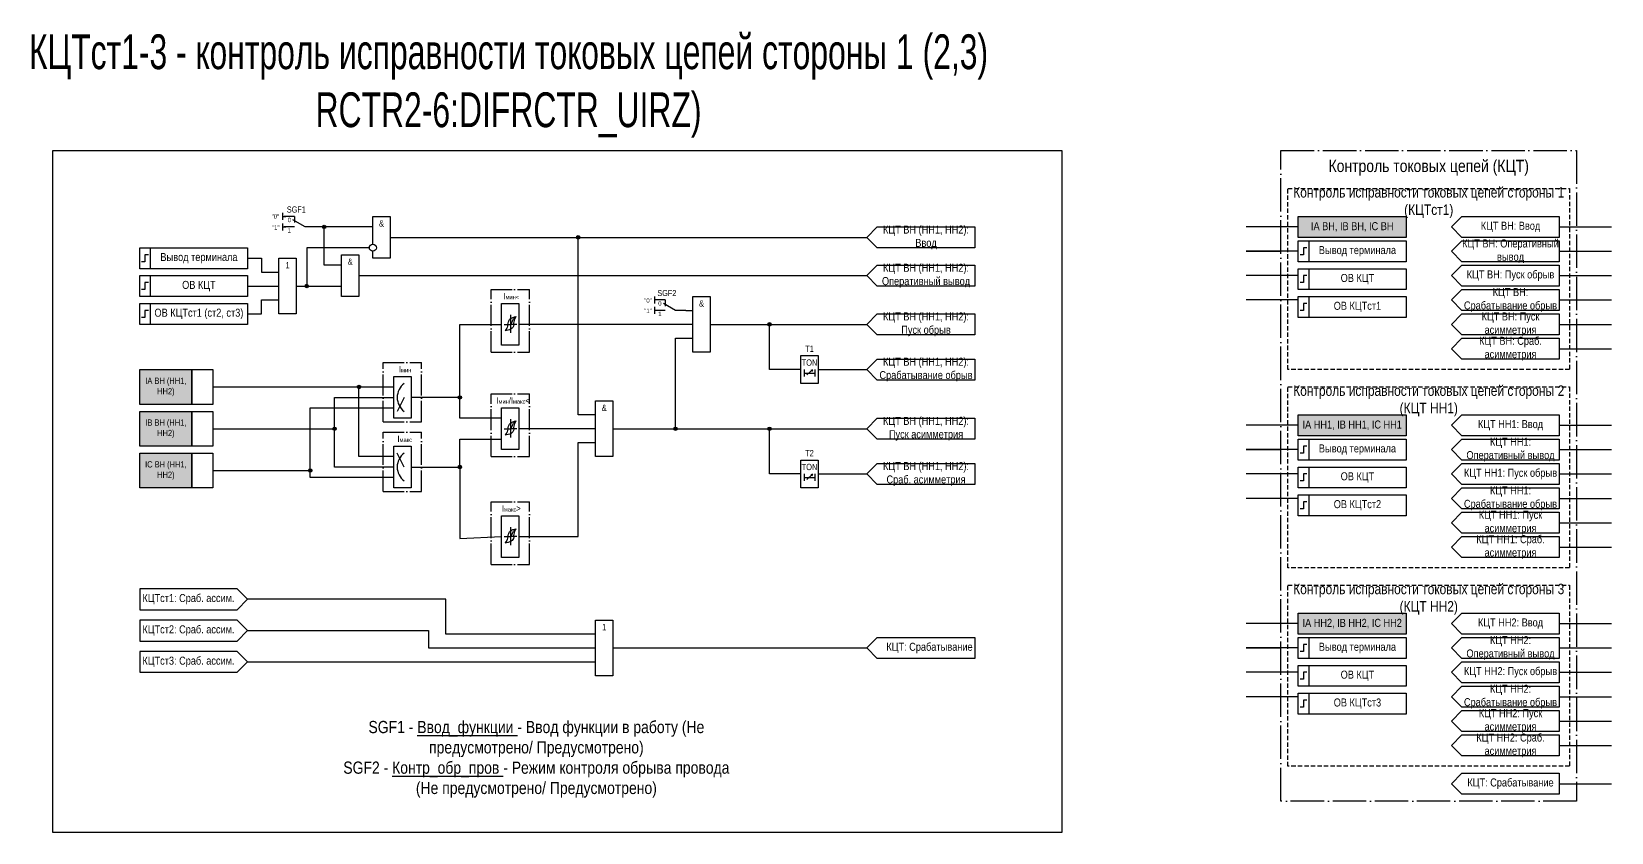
# Model space of a CAD drawing. Header units: millimetres. Extents: x -1365 to 957, y -7 to 368.
# Drawn here: x -665.1 to -211, y 0 to 230.1 of the extents above; entities that cross this region are included whole.
import ezdxf
from ezdxf.enums import TextEntityAlignment as Align

# ---------------------------------------------------------------- set-up
doc = ezdxf.new("R2010")
doc.units = ezdxf.units.MM
doc.linetypes.add('ACAD_ISO04W100', pattern=[30, 24, -3, 0, -3])
doc.linetypes.add('штриховая2', pattern=[0.375, 0.25, -0.125])
doc.layers.add('TEXT', color=7, linetype='Continuous', lineweight=25)
doc.layers.add('Основная', color=7, linetype='Continuous')
doc.styles.add('1.8_Gost_RD', font='ARIALN.TTF', dxfattribs={"height": 1.8})
doc.styles.add('2.5_Gost_RD', font='ARIALN.TTF', dxfattribs={"height": 2.5})
doc.styles.add('3.5_Gost_RD', font='ARIALN.TTF', dxfattribs={"height": 3.5})
doc.styles.add('Вывод', font='ARIALN.TTF', dxfattribs={"height": 2.5})
doc.styles.add('Компонент', font='ARIALN.TTF', dxfattribs={"height": 3.5})

# ---------------------------------------------------------------- blocks, each defined once
blk = doc.blocks.new('*U70')
at = {"layer": 'Основная', "linetype": 'ACAD_ISO04W100', "ltscale": 0.25}
for p, q in [((0, 0), (11, 0)), ((0, -17), (0, 0)), ((11, -17), (11, 0)), ((0, -17), (11, -17))]:
    blk.add_line(p, q, dxfattribs=at)
at = {"layer": 'Основная', "style": 'Компонент'}
blk.add_attdef('ОУ', text='', height=3.5, dxfattribs=at).set_placement((11, 0), align=Align.MIDDLE_CENTER)
blk = doc.blocks.new('Точка')
at = {"ltscale": 100}
h = blk.add_hatch(color=256, dxfattribs=at)
h.dxf.hatch_style = 1
edge = h.paths.add_edge_path()
edge.add_arc((0, 0), 0.5, 0, 360)
blk.add_circle((0, 0), 0.5, dxfattribs=at)
blk = doc.blocks.new('*U71')
at = {"layer": 'Основная', "linetype": 'ACAD_ISO04W100', "ltscale": 0.25}
for p, q in [((0, 0), (11, 0)), ((0, -18), (0, 0)), ((11, -18), (11, 0)), ((0, -18), (11, -18))]:
    blk.add_line(p, q, dxfattribs=at)
at = {"layer": 'Основная', "style": 'Компонент'}
blk.add_attdef('ОУ', text='', height=3.5, dxfattribs=at).set_placement((11, 0), align=Align.MIDDLE_CENTER)
blk = doc.blocks.new('*U80')
at = {"layer": 'Основная', "color": 0}
blk.add_line((0, 0), (7, 4), dxfattribs=at)
at = {"layer": 'Основная', "ltscale": 0.35}
blk.add_line((6, 6), (6, 2.5), dxfattribs=at)
blk = doc.blocks.new('*U91')
at = {"layer": 'Основная', "color": 0}
for p, q in [((-3, 6), (-9, 6)), ((-3, 0), (-9, 0)), ((9, 0), (3, 0))]:
    blk.add_line(p, q, dxfattribs=at)
at = {"layer": 'Основная', "ltscale": 0.25, "xscale": -1}
blk.add_blockref('*U80', (3, 0), dxfattribs=at)
at = {"layer": 'Основная'}
for tag, height, style, p in [('ОУ', 3.5, 'Компонент', (-2, 10)), ('В1', 2.5, 'Вывод', (-13, 6)), ('В2', 2.5, 'Вывод', (-6, 4)), ('В3', 2.5, 'Вывод', (-6, -2))]:
    blk.add_attdef(tag, text='', height=height, dxfattribs=dict(at, style=style)).set_placement(p, align=Align.MIDDLE_CENTER)
blk = doc.blocks.new('*U82')
at = {"layer": 'Основная', "color": 0}
for p, q in [((-3, 6), (-9, 6)), ((-3, 0), (-9, 0)), ((9, 0), (3, 0))]:
    blk.add_line(p, q, dxfattribs=at)
at = {"layer": 'Основная', "ltscale": 0.25, "xscale": -1}
blk.add_blockref('*U80', (3, 0), dxfattribs=at)
at = {"layer": 'Основная'}
for tag, height, style, p in [('ОУ', 3.5, 'Компонент', (-2, 10)), ('В1', 2.5, 'Вывод', (-14, 6)), ('В2', 2.5, 'Вывод', (-6, 4)), ('В3', 2.5, 'Вывод', (-6, -2))]:
    blk.add_attdef(tag, text='', height=height, dxfattribs=dict(at, style=style)).set_placement(p, align=Align.MIDDLE_CENTER)

msp = doc.modelspace()

# ---------------------------------------------------------------- hatches: boundary and pattern name
at = {"ltscale": 100, "true_color": 0xf7941d}
h = msp.add_hatch(color=30, dxfattribs=at)
h.dxf.hatch_style = 1
h.paths.add_polyline_path([(-301, 177), (-270, 177), (-270, 171), (-301, 171)])
h = msp.add_hatch(color=30, dxfattribs=at)
h.dxf.hatch_style = 1
h.paths.add_polyline_path([(-634, 133), (-619, 133), (-619, 123), (-634, 123)])
h = msp.add_hatch(color=30, dxfattribs=at)
h.dxf.hatch_style = 1
h.paths.add_polyline_path([(-634, 121), (-619, 121), (-619, 111), (-634, 111)])
h = msp.add_hatch(color=30, dxfattribs=at)
h.dxf.hatch_style = 1
h.paths.add_polyline_path([(-301, 120), (-270, 120), (-270, 114), (-301, 114)])
h = msp.add_hatch(color=30, dxfattribs=at)
h.dxf.hatch_style = 1
h.paths.add_polyline_path([(-634, 109), (-619, 109), (-619, 99), (-634, 99)])
h = msp.add_hatch(color=30, dxfattribs=at)
h.dxf.hatch_style = 1
h.paths.add_polyline_path([(-301, 63), (-270, 63), (-270, 57), (-301, 57)])

# ---------------------------------------------------------------- linework, layer by layer
at = {"ltscale": 100}
for p, q in [((-593, 178), (-593, 176)), ((-593, 177), (-592, 177)), ((-593, 175), (-593, 173)), ((-593, 174), (-592, 174)), ((-301, 174), (-316, 174)), ((-226, 174), (-211, 174)), ((-301, 167), (-316, 167)), ((-316, 167), (-306, 167)), ((-226, 167), (-211, 167)), ((-301, 160), (-316, 160)), ((-226, 160), (-211, 160)), ((-603, 157), (-594, 157)), ((-589, 157), (-576, 157)), ((-301, 153), (-316, 153)), ((-226, 153), (-211, 153)), ((-226, 146), (-211, 146)), ((-226, 139), (-211, 139)), ((-301, 117), (-316, 117)), ((-226, 117), (-211, 117)), ((-301, 110), (-316, 110)), ((-316, 110), (-306, 110)), ((-226, 110), (-211, 110)), ((-301, 103), (-316, 103)), ((-226, 103), (-211, 103)), ((-301, 96), (-316, 96)), ((-226, 96), (-211, 96)), ((-226, 89), (-211, 89)), ((-226, 82), (-211, 82)), ((-301, 60), (-316, 60)), ((-226, 60), (-211, 60)), ((-301, 53), (-316, 53)), ((-316, 53), (-306, 53)), ((-226, 53), (-211, 53)), ((-301, 46), (-316, 46)), ((-226, 46), (-211, 46)), ((-301, 39), (-316, 39)), ((-226, 39), (-211, 39)), ((-226, 32), (-211, 32)), ((-226, 25), (-211, 25)), ((-226, 14), (-211, 14))]:
    msp.add_line(p, q, dxfattribs=at)
at = {"color": 7, "ltscale": 100}
for p, q in [((-442.3, 131.46), (-440.63, 132.95)), ((-440.63, 132.95), (-441.15, 132.73)), ((-440.63, 132.95), (-440.89, 132.48)), ((-558, 125), (-560, 121)), ((-558, 105), (-560, 109)), ((-556, 105), (-551, 105)), ((-442.3, 101.46), (-440.63, 102.95)), ((-440.63, 102.95), (-441.15, 102.73)), ((-440.63, 102.95), (-440.89, 102.48))]:
    msp.add_line(p, q, dxfattribs=at)
at = {"color": 3, "ltscale": 100}
msp.add_lwpolyline([(-659, 196), (-369, 196), (-369, 0), (-659, 0)], close=True, dxfattribs=at)
at = {"color": 251, "linetype": 'ACAD_ISO04W100', "lineweight": 30, "ltscale": 0.4, "true_color": 0x58595b}
msp.add_lwpolyline([(-306, 196), (-221, 196), (-221, 9), (-306, 9)], close=True, dxfattribs=at)
at = {"linetype": 'штриховая2', "ltscale": 5}
for points in [[(-304, 185), (-223, 185), (-223, 133), (-304, 133)], [(-304, 128), (-223, 128), (-223, 76), (-304, 76)], [(-304, 71), (-223, 71), (-223, 19), (-304, 19)]]:
    msp.add_lwpolyline(points, close=True, dxfattribs=at)
at = {"ltscale": 100}
for points in [[(-576, 163), (-581, 163), (-581, 174), (-586, 174)], [(-567, 174), (-581, 174)], [(-562, 171), (-425, 171)], [(-503, 120), (-508, 120), (-508, 171)], [(-603, 165), (-599, 165), (-599, 161), (-594, 161)], [(-568, 168), (-586, 168), (-586, 157)], [(-576, 163), (-581, 163)], [(-571, 160), (-425, 160)], [(-603, 149), (-599, 149), (-599, 153), (-594, 153)], [(-477, 150), (-475, 150)], [(-542, 125), (-542, 146), (-530, 146)], [(-475, 146), (-525, 146)], [(-470, 146), (-425, 146)], [(-444, 133), (-453, 133), (-453, 146)], [(-498, 116), (-480, 116), (-480, 142), (-475, 142)], [(-443, 133), (-443, 131)], [(-443, 132), (-440, 132)], [(-440, 133), (-440, 131)], [(-439, 133), (-425, 133)], [(-561, 108), (-571, 108), (-571, 128)], [(-613, 116), (-578, 116), (-578, 125), (-561, 125)], [(-530, 119), (-542, 119), (-542, 125), (-556, 125)], [(-613, 104), (-585, 104), (-585, 122), (-561, 122)], [(-561, 105), (-578, 105), (-578, 116)], [(-503, 116), (-525, 116)], [(-480, 116), (-425, 116)], [(-444, 103), (-453, 103), (-453, 116)], [(-556, 105), (-542, 105), (-542, 113), (-530, 113)], [(-525, 85), (-508, 85), (-508, 112), (-503, 112)], [(-542, 105), (-542, 84.5), (-530, 85)], [(-561, 102), (-585, 102), (-585, 104)], [(-443, 103), (-443, 101)], [(-443, 102), (-440, 102)], [(-440, 103), (-440, 101)], [(-439, 103), (-425, 103)], [(-503, 57), (-546, 57), (-546, 67), (-603, 67)], [(-603, 58), (-551, 58), (-551, 53), (-503, 53)], [(-498, 53), (-425, 53)], [(-603, 49), (-503, 49)]]:
    msp.add_lwpolyline(points, dxfattribs=at)
for points in [[(-301, 177), (-270, 177), (-270, 171), (-301, 171)], [(-301, 170), (-298, 170), (-298, 164), (-301, 164)], [(-301, 170), (-270, 170), (-270, 164), (-301, 164)], [(-634, 168), (-631, 168), (-631, 162), (-634, 162)], [(-634, 168), (-603, 168), (-603, 162), (-634, 162)], [(-594, 165), (-589, 165), (-589, 149), (-594, 149)], [(-634, 160), (-631, 160), (-631, 154), (-634, 154)], [(-634, 160), (-603, 160), (-603, 154), (-634, 154)], [(-301, 162), (-298, 162), (-298, 156), (-301, 156)], [(-301, 162), (-270, 162), (-270, 156), (-301, 156)], [(-634, 152), (-631, 152), (-631, 146), (-634, 146)], [(-634, 152), (-603, 152), (-603, 146), (-634, 146)], [(-475, 154), (-470, 154), (-470, 138), (-475, 138)], [(-301, 154), (-298, 154), (-298, 148), (-301, 148)], [(-301, 154), (-270, 154), (-270, 148), (-301, 148)], [(-444, 137), (-439, 137), (-439, 129), (-444, 129)], [(-634, 133), (-619, 133), (-619, 123), (-634, 123)], [(-619, 133), (-613, 133), (-613, 123), (-619, 123)], [(-561, 131), (-556, 131), (-556, 119), (-561, 119)], [(-503, 124), (-498, 124), (-498, 108), (-503, 108)], [(-634, 121), (-619, 121), (-619, 111), (-634, 111)], [(-619, 121), (-613, 121), (-613, 111), (-619, 111)], [(-301, 120), (-270, 120), (-270, 114), (-301, 114)], [(-634, 109), (-619, 109), (-619, 99), (-634, 99)], [(-619, 109), (-613, 109), (-613, 99), (-619, 99)], [(-561, 111), (-556, 111), (-556, 99), (-561, 99)], [(-301, 113), (-298, 113), (-298, 107), (-301, 107)], [(-301, 113), (-270, 113), (-270, 107), (-301, 107)], [(-444, 107), (-439, 107), (-439, 99), (-444, 99)], [(-301, 105), (-298, 105), (-298, 99), (-301, 99)], [(-301, 105), (-270, 105), (-270, 99), (-301, 99)], [(-301, 97), (-298, 97), (-298, 91), (-301, 91)], [(-301, 97), (-270, 97), (-270, 91), (-301, 91)], [(-503, 61), (-498, 61), (-498, 45), (-503, 45)], [(-301, 63), (-270, 63), (-270, 57), (-301, 57)], [(-301, 56), (-298, 56), (-298, 50), (-301, 50)], [(-301, 56), (-270, 56), (-270, 50), (-301, 50)], [(-301, 48), (-298, 48), (-298, 42), (-301, 42)], [(-301, 48), (-270, 48), (-270, 42), (-301, 42)], [(-301, 40), (-298, 40), (-298, 34), (-301, 34)], [(-301, 40), (-270, 40), (-270, 34), (-301, 34)]]:
    msp.add_lwpolyline(points, close=True, dxfattribs=at)
at = {"lineweight": 30, "ltscale": 100}
for points in [[(-631.5, 166), (-632.5, 166), (-632.5, 164), (-633.5, 164)], [(-298.5, 168), (-299.5, 168), (-299.5, 166), (-300.5, 166)], [(-298.5, 160), (-299.5, 160), (-299.5, 158), (-300.5, 158)], [(-631.5, 158), (-632.5, 158), (-632.5, 156), (-633.5, 156)], [(-631.5, 150), (-632.5, 150), (-632.5, 148), (-633.5, 148)], [(-298.5, 152), (-299.5, 152), (-299.5, 150), (-300.5, 150)], [(-298.5, 111), (-299.5, 111), (-299.5, 109), (-300.5, 109)], [(-298.5, 103), (-299.5, 103), (-299.5, 101), (-300.5, 101)], [(-298.5, 95), (-299.5, 95), (-299.5, 93), (-300.5, 93)], [(-298.5, 54), (-299.5, 54), (-299.5, 52), (-300.5, 52)], [(-298.5, 46), (-299.5, 46), (-299.5, 44), (-300.5, 44)], [(-298.5, 38), (-299.5, 38), (-299.5, 36), (-300.5, 36)]]:
    msp.add_lwpolyline(points, dxfattribs=at)
at = {"color": 7, "ltscale": 100}
for centre in [(-555, 125), (-555, 105)]:
    msp.add_arc(centre, 5, 126.8699, 233.1301, dxfattribs=at)
at = {"layer": 'Основная', "ltscale": 100}
for p, q in [((-530, 150.5), (-530, 152)), ((-530, 152), (-525, 152)), ((-530, 143), (-530, 151)), ((-525, 152), (-525, 146)), ((-486, 154), (-486, 152)), ((-486, 151), (-486, 149)), ((-525, 146), (-525, 140)), ((-530, 140), (-530, 143)), ((-525, 140), (-530, 140)), ((-530, 120.5), (-530, 122)), ((-530, 122), (-525, 122)), ((-530, 113), (-530, 121)), ((-525, 122), (-525, 116)), ((-525, 116), (-525, 110)), ((-530, 110), (-530, 113)), ((-525, 110), (-530, 110)), ((-530, 89.5), (-530, 91)), ((-530, 91), (-525, 91)), ((-525, 91), (-525, 85)), ((-530, 82), (-530, 90)), ((-530, 79), (-530, 82)), ((-525, 85), (-525, 79)), ((-525, 79), (-530, 79))]:
    msp.add_line(p, q, dxfattribs=at)
at = {"layer": 'Основная', "color": 7, "ltscale": 100}
for p, q in [((-529.21, 146), (-527.4, 146)), ((-525.58, 146), (-527.4, 146)), ((-613, 128), (-561, 128)), ((-529.21, 116), (-527.4, 116)), ((-525.58, 116), (-527.4, 116)), ((-529.21, 85), (-527.4, 85)), ((-525.58, 85), (-527.4, 85))]:
    msp.add_line(p, q, dxfattribs=at)
at = {"layer": 'Основная'}
for p, q in [((-527.4, 148.72), (-527.4, 143.52)), ((-527.4, 118.72), (-527.4, 113.52)), ((-527.4, 87.72), (-527.4, 82.52))]:
    msp.add_line(p, q, dxfattribs=at)
at = {"layer": 'Основная', "ltscale": 100}
msp.add_lwpolyline([(-567, 169), (-567, 177), (-562, 177), (-562, 165), (-567, 165), (-567, 167)], dxfattribs=at)
for points in [[(-394, 174), (-394, 168), (-422, 168), (-425, 171), (-422, 174)], [(-226, 177), (-226, 171), (-254, 171), (-257, 174), (-254, 177)], [(-226, 170), (-226, 164), (-254, 164), (-257, 167), (-254, 170)], [(-576, 166), (-571, 166), (-571, 154), (-576, 154)], [(-394, 163), (-394, 157), (-422, 157), (-425, 160), (-422, 163)], [(-226, 163), (-226, 157), (-254, 157), (-257, 160), (-254, 163)], [(-226, 156), (-226, 150), (-254, 150), (-257, 153), (-254, 156)], [(-394, 149), (-394, 143), (-422, 143), (-425, 146), (-422, 149)], [(-226, 149), (-226, 143), (-254, 143), (-257, 146), (-254, 149)], [(-226, 142), (-226, 136), (-254, 136), (-257, 139), (-254, 142)], [(-394, 136), (-394, 130), (-422, 130), (-425, 133), (-422, 136)], [(-394, 119), (-394, 113), (-422, 113), (-425, 116), (-422, 119)], [(-226, 120), (-226, 114), (-254, 114), (-257, 117), (-254, 120)], [(-226, 113), (-226, 107), (-254, 107), (-257, 110), (-254, 113)], [(-394, 106), (-394, 100), (-422, 100), (-425, 103), (-422, 106)], [(-226, 106), (-226, 100), (-254, 100), (-257, 103), (-254, 106)], [(-226, 99), (-226, 93), (-254, 93), (-257, 96), (-254, 99)], [(-226, 92), (-226, 86), (-254, 86), (-257, 89), (-254, 92)], [(-226, 85), (-226, 79), (-254, 79), (-257, 82), (-254, 85)], [(-634, 70), (-634, 64), (-606, 64), (-603, 67), (-606, 70)], [(-634, 61), (-634, 55), (-606, 55), (-603, 58), (-606, 61)], [(-226, 63), (-226, 57), (-254, 57), (-257, 60), (-254, 63)], [(-394, 56), (-394, 50), (-422, 50), (-425, 53), (-422, 56)], [(-226, 56), (-226, 50), (-254, 50), (-257, 53), (-254, 56)], [(-634, 52), (-634, 46), (-606, 46), (-603, 49), (-606, 52)], [(-226, 49), (-226, 43), (-254, 43), (-257, 46), (-254, 49)], [(-226, 42), (-226, 36), (-254, 36), (-257, 39), (-254, 42)], [(-226, 35), (-226, 29), (-254, 29), (-257, 32), (-254, 35)], [(-226, 28), (-226, 22), (-254, 22), (-257, 25), (-254, 28)], [(-226, 17), (-226, 11), (-254, 11), (-257, 14), (-254, 17)]]:
    msp.add_lwpolyline(points, close=True, dxfattribs=at)
msp.add_circle((-567, 168), 1, dxfattribs=at)
at = {"layer": 'Основная'}
for points in [[(-528.2, 145.92), (-528.4, 145.13), (-529, 144.12)], [(-526.52, 145.92), (-526.75, 145.13), (-527.24, 144.67), (-529, 144.12)], [(-528.2, 145.92), (-528.05, 146.71), (-527.56, 147.54), (-525.8, 148.26)], [(-527.4, 146), (-527, 146.72), (-526.53, 147.6), (-525.8, 148.26)], [(-526.52, 145.92), (-526.4, 146.71), (-526.19, 147.54), (-525.8, 148.26)], [(-528.2, 115.92), (-528.05, 116.71), (-527.56, 117.54), (-525.8, 118.26)], [(-527.4, 116), (-527, 116.72), (-526.53, 117.6), (-525.8, 118.26)], [(-526.52, 115.92), (-526.4, 116.71), (-526.19, 117.54), (-525.8, 118.26)], [(-528.2, 115.92), (-528.4, 115.13), (-529, 114.12)], [(-526.52, 115.92), (-526.75, 115.13), (-527.24, 114.67), (-529, 114.12)], [(-528.2, 84.92), (-528.05, 85.71), (-527.56, 86.54), (-525.8, 87.26)], [(-527.4, 85), (-527, 85.72), (-526.53, 86.6), (-525.8, 87.26)], [(-526.52, 84.92), (-526.4, 85.71), (-526.19, 86.54), (-525.8, 87.26)], [(-528.2, 84.92), (-528.4, 84.13), (-529, 83.12)], [(-526.52, 84.92), (-526.75, 84.13), (-527.24, 83.67), (-529, 83.12)]]:
    msp.add_spline(points, degree=3, dxfattribs=at)

# ---------------------------------------------------------------- block references
at = {"layer": 'Основная', "ltscale": 0.25, "xscale": 0.5, "yscale": 0.5, "zscale": 0.5}
msp.add_blockref('*U82', (-588, 174), dxfattribs=at).add_auto_attribs({'ОУ': 'SGF1', 'В1': '"0"', 'В2': '0', 'В3': '1'})
at = {"layer": 'Основная', "ltscale": 100}
for p in [(-581, 174), (-508, 171), (-586, 157), (-453, 146), (-571, 128), (-542, 125), (-578, 116), (-480, 116), (-453, 116), (-585, 104), (-542, 105)]:
    msp.add_blockref('Точка', p, dxfattribs=at)
at = {"layer": 'Основная', "ltscale": 0.25}
for name, p in [('*U71', (-533, 156)), ('*U70', (-564, 135)), ('*U71', (-533, 126)), ('*U70', (-564, 115)), ('*U71', (-533, 95))]:
    msp.add_blockref(name, p, dxfattribs=at)
ref = msp.add_blockref('*U91', (-481.5, 150), dxfattribs=dict(at, xscale=0.5, yscale=0.5, zscale=0.5))
ref.add_attrib('ОУ', 'SGF2', dxfattribs={"height": 1.75, "style": 'Компонент'}).set_placement((-482.5, 155), align=Align.MIDDLE_CENTER)
ref.add_attrib('В2', '0', dxfattribs={"height": 1.25, "style": 'Вывод'}).set_placement((-484.5, 152), align=Align.MIDDLE_CENTER)
ref.add_attrib('В3', '1', dxfattribs={"height": 1.25, "style": 'Вывод'}).set_placement((-484.5, 149), align=Align.MIDDLE_CENTER)

# ---------------------------------------------------------------- texts
at = {"color": 2, "ltscale": 100, "insert": (-528, 214.5), "char_height": 10, "width": 290, "attachment_point": 5, "style": '3.5_Gost_RD'}
msp.add_mtext('{\\W0.8;\\C3;КЦТст1-3 - контроль исправности токовых цепей стороны 1 (2,3) RCTR2-6:DIFRCTR_UIRZ)}', dxfattribs=at)
at = {"color": 30, "ltscale": 100, "attachment_point": 5, "style": '3.5_Gost_RD'}
for s, insert, char_height, width in [('Контроль токовых цепей (КЦТ)', (-263.5, 191), 3.5, 85), ('Контроль исправности токовых цепей стороны 1 (КЦТст1)', (-263.5, 181), 3, 81), ('Контроль исправности токовых цепей стороны 2 (КЦТ НН1)', (-263.5, 124), 3, 81), ('Контроль исправности токовых цепей стороны 3 (КЦТ НН2)', (-263.5, 67), 3, 81), ('SGF1 - {\\LВвод_функции} - Ввод функции в работу (Не предусмотрено/ Предусмотрено)\\PSGF2 - {\\LКонтр_обр_пров} - Режим контроля обрыва провода (Не предусмотрено/ Предусмотрено)', (-520, 21), 3.5, 111.8874)]:
    msp.add_mtext(s, dxfattribs=dict(at, insert=insert, char_height=char_height, width=width))
at = {"ltscale": 100, "insert": (-596, 174.5), "char_height": 1.25, "attachment_point": 1, "style": '3.5_Gost_RD'}
msp.add_mtext_dynamic_manual_height_columns('"1"', width=2, gutter_width=17.5, heights=[0], dxfattribs=at)
at = {"color": 0, "ltscale": 100, "char_height": 2.3, "width": 31, "attachment_point": 5, "style": '2.5_Gost_RD'}
for s, insert in [('{\\C256;IA ВН, IB ВН, IC ВН}', (-285.5, 174)), ('{\\C256;IA НН1, IB НН1, IC НН1}', (-285.5, 117)), ('{\\C256;IA НН2, IB НН2, IC НН2}', (-285.5, 60))]:
    msp.add_mtext(s, dxfattribs=dict(at, insert=insert))
at = {"ltscale": 100, "attachment_point": 5}
for s, insert, char_height, width, style in [('Вывод терминала', (-284, 167), 2.3, 28, '2.5_Gost_RD'), ('Вывод терминала', (-617, 165), 2.3, 28, '2.5_Gost_RD'), ('1', (-591.5, 163), 1.8, 5, '2.5_Gost_RD'), ('T1', (-441.5, 139), 1.8, 5, '2.5_Gost_RD'), ('TON', (-441.5, 135), 1.8, 5, '2.5_Gost_RD'), ('IA ВН (НН1, НН2)', (-626.5, 128), 1.8, 15, '1.8_Gost_RD'), ('IB ВН (НН1, НН2)', (-626.5, 116), 1.8, 15, '1.8_Gost_RD'), ('T2', (-441.5, 109), 1.8, 5, '2.5_Gost_RD'), ('Вывод терминала', (-284, 110), 2.3, 28, '2.5_Gost_RD'), ('IC ВН (НН1, НН2)', (-626.5, 104), 1.8, 15, '1.8_Gost_RD'), ('TON', (-441.5, 105), 1.8, 5, '2.5_Gost_RD'), ('Вывод терминала', (-284, 53), 2.3, 28, '2.5_Gost_RD')]:
    msp.add_mtext(s, dxfattribs=dict(at, insert=insert, char_height=char_height, width=width, style=style))
at = {"color": 7, "ltscale": 100, "char_height": 1.8, "attachment_point": 1, "style": '1.8_Gost_RD'}
for s, insert in [('\\pi1.52179;I{\\H0.66667x;мин}', (-561, 134)), ('\\pi1.0688;I{\\H0.66667x;макс}', (-561, 114))]:
    msp.add_mtext_dynamic_manual_height_columns(s, width=11, gutter_width=17.5, heights=[0], dxfattribs=dict(at, insert=insert))
at = {"layer": 'TEXT', "color": 0, "ltscale": 100, "char_height": 2.3, "width": 28, "attachment_point": 5, "style": '2.5_Gost_RD'}
for insert in [(-284, 159), (-617, 157), (-284, 102), (-284, 45)]:
    msp.add_mtext('{\\C256;ОВ КЦТ}', dxfattribs=dict(at, insert=insert))
at = {"layer": 'Основная', "ltscale": 100, "attachment_point": 5, "style": '2.5_Gost_RD'}
for s, insert, char_height, width in [('&', (-564.5, 175), 1.8, 5), ('КЦТ ВН (НН1, НН2): Ввод', (-408, 171), 2.3, 28), ('КЦТ ВН: Ввод', (-240, 174), 2.3, 28), ('&', (-573.5, 164), 1.8, 5), ('&', (-472.5, 152), 1.8, 5), ('&', (-500.5, 122), 1.8, 5), ('КЦТ НН1: Ввод', (-240, 117), 2.3, 28), ('1', (-500.5, 59), 1.8, 5), ('КЦТ НН2: Ввод', (-240, 60), 2.3, 28)]:
    msp.add_mtext(s, dxfattribs=dict(at, insert=insert, char_height=char_height, width=width))
at = {"layer": 'Основная', "color": 0, "ltscale": 100, "char_height": 2.3, "attachment_point": 5, "style": '2.5_Gost_RD'}
for s, insert, width in [('{\\C256;КЦТ ВН: Оперативный вывод}', (-240, 167), 28), ('{\\C256;КЦТ ВН (НН1, НН2): Оперативный вывод}', (-408, 160), 28), ('{\\C256;КЦТ ВН: Пуск обрыв}', (-240, 160), 28), ('{\\C256;КЦТ ВН: Срабатывание обрыв}', (-240, 153), 28), ('{\\C256;ОВ КЦТст1 (ст2, ст3)}', (-617, 149), 28), ('{\\C256;ОВ КЦТст1}', (-284, 151), 28), ('{\\C256;КЦТ ВН (НН1, НН2): Пуск обрыв}', (-408, 146), 28), ('{\\C256;КЦТ ВН: Пуск асимметрия}', (-240, 146), 28), ('{\\C256;КЦТ ВН: Сраб. асимметрия}', (-240, 139), 28), ('{\\C256;КЦТ ВН (НН1, НН2): Срабатывание обрыв}', (-408, 133), 28), ('{\\C256;КЦТ ВН (НН1, НН2): Пуск асимметрия}', (-408, 116), 28), ('{\\C256;КЦТ НН1: Оперативный вывод}', (-240, 110), 28), ('{\\C256;КЦТ ВН (НН1, НН2): Сраб. асимметрия}', (-408, 103), 28), ('{\\C256;КЦТ НН1: Пуск обрыв}', (-240, 103), 28), ('{\\C256;ОВ КЦТст2}', (-284, 94), 28), ('{\\C256;КЦТ НН1: Срабатывание обрыв}', (-240, 96), 28), ('{\\C256;КЦТ НН1: Пуск асимметрия}', (-240, 89), 28), ('{\\C256;КЦТ НН1: Сраб. асимметрия}', (-240, 82), 28), ('{\\C256;КЦТст1: Сраб. ассим.}', (-620, 67), 28), ('{\\C256;КЦТст2: Сраб. ассим.}', (-620, 58), 28), ('{\\C256;КЦТ: Срабатывание}', (-407, 53), 26.5083), ('{\\C256;КЦТ НН2: Оперативный вывод}', (-240, 53), 28), ('{\\C256;КЦТст3: Сраб. ассим.}', (-620, 49), 28), ('{\\C256;КЦТ НН2: Пуск обрыв}', (-240, 46), 28), ('{\\C256;КЦТ НН2: Срабатывание обрыв}', (-240, 39), 28), ('{\\C256;ОВ КЦТст3}', (-284, 37), 28), ('{\\C256;КЦТ НН2: Пуск асимметрия}', (-240, 32), 28), ('{\\C256;КЦТ НН2: Сраб. асимметрия}', (-240, 25), 28), ('{\\C256;КЦТ: Срабатывание}', (-240, 14), 28)]:
    msp.add_mtext(s, dxfattribs=dict(at, insert=insert, width=width))
at = {"layer": 'Основная', "color": 7, "ltscale": 100, "char_height": 1.8, "attachment_point": 1, "style": '1.8_Gost_RD'}
for s, width, insert in [('\\pi1.52179;I{\\H0.66667x;мин<}', 4, (-531, 155)), ('\\pi1.52179;I{\\H0.66667x;мин\\H1.5x;/}I{\\H0.66667x;макс\\H1.5x;<}', 10, (-533, 125)), ('\\pi1.0688;I{\\H0.66667x;макс\\H1.5x;>}', 5, (-531, 94))]:
    msp.add_mtext_dynamic_manual_height_columns(s, width=width, gutter_width=17.5, heights=[0], dxfattribs=dict(at, insert=insert))
at = {"layer": 'Основная', "ltscale": 100, "char_height": 1.25, "attachment_point": 1, "style": '3.5_Gost_RD'}
for s, insert in [('"0"', (-489, 153.5)), ('"1"', (-489, 150.5))]:
    msp.add_mtext_dynamic_manual_height_columns(s, width=2, gutter_width=17.5, heights=[0], dxfattribs=dict(at, insert=insert))

doc.saveas('drawing.dxf')
